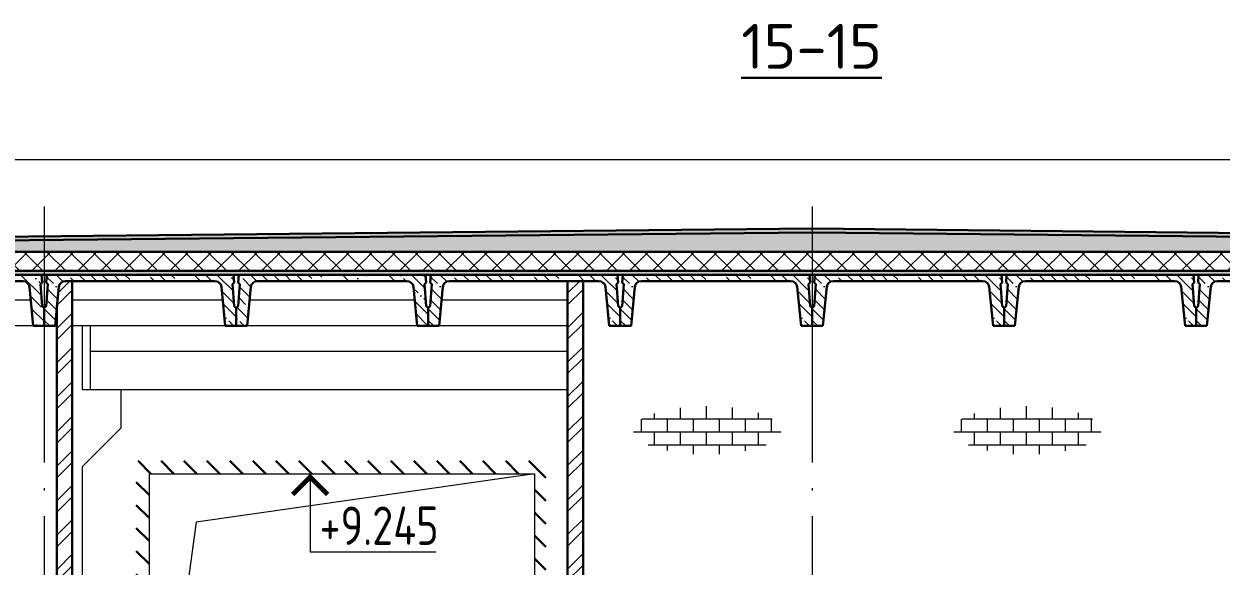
# Model space of a CAD drawing. Extents: x -965262 to 1142518, y -357520 to 71675.
# Drawn here: x 908252 to 917605, y -203038 to -198801 of the extents above; entities that cross this region are included whole.
import ezdxf

# ---------------------------------------------------------------- set-up
doc = ezdxf.new("R2010")
doc.units = 0
doc.header["$LTSCALE"] = 10
doc.linetypes.add('DOTE', pattern=[2.42, 2, -0.2, 0.02, -0.2])
doc.layers.get('0').update_dxf_attribs({"linetype": 'CONTINUOUS', "lineweight": 30})
doc.layers.add('DOTE', color=7, linetype='DOTE', lineweight=9)
doc.styles.add('GOST 2.304', font='isocpeur.ttf', dxfattribs={"width": 0.75, "height": 250})

# ---------------------------------------------------------------- blocks, each defined once
blk = doc.blocks.new('y')
at = {"lineweight": 15}
h = blk.add_hatch(dxfattribs=at)
h.set_pattern_fill('ANSI35', color=256, scale=20, angle=90, style=0)
h.set_pattern_definition([(135, (-71939.62, 175751.51), (-89.80256, -89.80256), []), (135, (-71939.62, 175841.31), (-89.80256, -89.80256), [158.75, -31.75, 0, -31.75])])
edge = h.paths.add_edge_path()
edge.add_ellipse((16945.9, 173767.8), major_axis=(35.4, 35.4), ratio=1, start_angle=45, end_angle=129.28941)
edge.add_line((16896.2, 173772.8), (16865.7, 173467.8))
edge.add_line((16865.7, 173467.8), (16780.7, 173467.8))
edge.add_line((16780.7, 173467.8), (16780.7, 173607.8))
edge.add_line((16780.7, 173607.8), (16795.8, 173622.8))
edge.add_line((16795.8, 173622.8), (16808.9, 173792.8))
edge.add_line((16808.9, 173792.8), (16796.1, 173807.8))
edge.add_line((16796.1, 173807.8), (16800.7, 173867.8))
edge.add_line((16800.7, 173867.8), (18260.7, 173867.8))
edge.add_line((18260.7, 173867.8), (18265.3, 173807.8))
edge.add_line((18265.3, 173807.8), (18252.4, 173792.8))
edge.add_line((18252.4, 173792.8), (18265.5, 173622.8))
edge.add_line((18265.5, 173622.8), (18280.7, 173607.8))
edge.add_line((18280.7, 173607.8), (18280.7, 173467.8))
edge.add_line((18280.7, 173467.8), (18195.7, 173467.8))
edge.add_line((18195.7, 173467.8), (18165.2, 173772.8))
edge.add_ellipse((18115.4, 173767.8), major_axis=(-35.4, 35.4), ratio=1, start_angle=230.71059, end_angle=315)
edge.add_line((18115.4, 173817.8), (16945.9, 173817.8))
h.paths.add_polyline_path([(17610.7, 173817.8), (17450.7, 173817.8), (17450.7, 173867.8), (17610.7, 173867.8)], flags=17)
h.paths.add_polyline_path([(17960.7, 173817.8), (17800.7, 173817.8), (17800.7, 173867.8), (17960.7, 173867.8)], flags=17)
for p, q in [((16808.9, 173792.8), (16795.8, 173622.8)), ((16800.7, 173867.8), (16796.1, 173807.8)), ((16808.9, 173792.8), (16796.1, 173807.8)), ((18260.7, 173867.8), (16800.7, 173867.8)), ((18115.4, 173817.8), (16945.9, 173817.8)), ((18252.4, 173792.8), (18265.3, 173807.8)), ((18252.4, 173792.8), (18265.5, 173622.8)), ((18260.7, 173867.8), (18265.3, 173807.8)), ((16896.2, 173772.8), (16865.7, 173467.8)), ((18165.2, 173772.8), (18195.7, 173467.8)), ((16780.7, 173607.8), (16795.8, 173622.8)), ((16780.7, 173607.8), (16780.7, 173467.8)), ((18280.7, 173607.8), (18265.5, 173622.8)), ((18280.7, 173607.8), (18280.7, 173467.8)), ((18280.7, 173607.8), (18280.7, 173467.8)), ((16780.7, 173467.8), (16865.7, 173467.8)), ((18280.7, 173467.8), (18195.7, 173467.8))]:
    blk.add_line(p, q)
for p, q in [((18175.7, 173667.8), (16885.7, 173667.8)), ((18195.7, 173467.8), (16865.7, 173467.8))]:
    blk.add_line(p, q, dxfattribs=at)
for centre, start, end in [((16945.9, 173767.8), 90, 174.28941), ((18115.4, 173767.8), 5.71059, 90)]:
    blk.add_arc(centre, 50, start, end)

msp = doc.modelspace()

# ---------------------------------------------------------------- hatches: boundary and pattern name
at = {"lineweight": 15}
h = msp.add_hatch(dxfattribs=at)
h.set_pattern_fill('ANSI35', scale=20)
h.set_pattern_definition([(45, (888723.55, -374628.64), (-89.80256, 89.80256), []), (45, (888813.36, -374628.64), (-89.80256, 89.80256), [158.75, -31.75, 0, -31.75])])
h.paths.add_polyline_path([(908410.2, -200460.9), (902410.2, -200520.9), (902410.2, -200550.9), (908410.2, -200490.9)])
h.paths.add_polyline_path([(914410.2, -200430.9), (914410.2, -200400.9), (908410.2, -200460.9), (908410.2, -200490.9)])
h.paths.add_polyline_path([(914410.2, -200400.9), (914410.2, -200430.9), (920410.2, -200490.9), (920410.2, -200460.9)])
h.paths.add_polyline_path([(920410.2, -200460.9), (920410.2, -200490.9), (926410.2, -200550.9), (926410.2, -200520.9)])
h = msp.add_hatch(dxfattribs=at)
h.set_pattern_fill('GRAVEL', scale=5)
h.set_pattern_definition([(228.0127875, (888814.994, -374501.642), (-1016.0000001, -1142.99999993), [17.08607, -1691.52418]), (184.969741, (888803.564, -374514.3424), (1523.9999994, 127.00000723), [29.32024, -2902.702445]), (132.510447, (888774.354, -374516.8824), (1270.00000054, -1396.9999995), [20.67408, -2046.73614]), (267.273689, (888724.824, -374548.6324), (127.00000027, 2539.99999999), [26.70023, -2643.32187]), (292.833654, (888723.554, -374575.3024), (-635.00000005, 1523.99999998), [26.181685, -2591.99039]), (357.273689, (888733.714, -374599.4324), (-2539.99999999, 127.00000027), [26.70023, -2643.32187]), (37.6942405, (888760.384, -374600.7024), (-1650.99999993, -1270.0000001), [35.30968, -3495.65577]), (72.2553284, (888788.324, -374579.1124), (889.00000024, 2793.99999992), [33.33598, -3300.26283]), (121.4295656, (888798.484, -374547.3624), (-1016.00000014, 1650.99999991), [26.79065, -2652.277285]), (175.236358, (888784.514, -374524.502), (1397, -127.0000002), [30.58566, -1498.69685]), (222.3974378, (888754.034, -374521.9624), (-1523.99999995, -1397.00000005), [39.5539, -3915.83863]), (138.814075, (888850.554, -374549.902), (-888.99999995, 762.0000001), [13.50023, -1336.52829]), (171.4692344, (888840.394, -374541.0124), (1651.00000004, -253.99999971), [25.6841, -2542.73195]), (225, (888814.99, -374537.2), (-2e-14, -127), [17.96047, -161.644655]), (203.19859, (888806.104, -374521.962), (635, 254), [9.67207, -957.53112]), (291.80141, (888797.214, -374525.772), (-127, 381), [13.67828, -670.23765]), (30.963757, (888802.294, -374538.472), (381, 254), [22.21598, -718.31491]), (161.56505, (888821.344, -374527.042), (254, -127), [16.06436, -385.54491]), (16.3895403, (888723.554, -374525.7724), (1270, 381), [22.5044, -2227.94133]), (70.346176, (888745.144, -374519.422), (-508.00000005, -1397), [18.87995, -1869.11078]), (293.19859, (888821.344, -374501.642), (-254, 635), [19.344005, -947.85918]), (343.6104597, (888828.964, -374519.4224), (-1270.00000003, 380.9999999), [22.5044, -2227.94133]), (339.443955, (888723.554, -374604.512), (-635, 254), [21.70176, -1063.38672]), (294.7751406, (888743.874, -374612.132), (-635.00000076, 1396.99999966), [18.18361, -1800.17967]), (66.80141, (888822.614, -374628.642), (254, 635), [19.344005, -947.85918]), (17.3540246, (888830.234, -374610.8624), (-1650.99999997, -508.0000001), [21.28914, -2107.6188]), (69.443955, (888760.384, -374628.642), (-254, -635), [10.85088, -1074.2376]), (101.309932, (888814.994, -374628.642), (-127, 508), [6.47573, -641.09975]), (165.963757, (888813.724, -374622.292), (381, -127), [26.181685, -497.45273]), (186.009006, (888788.324, -374615.9424), (1270, 127.00000007), [24.26335, -2402.06824]), (303.690068, (888802.294, -374549.902), (-127, 254), [18.31619, -439.58882]), (353.1572266, (888812.454, -374565.1424), (2159.00000001, -253.99999989), [31.97784, -3165.80045]), (60.945396, (888844.204, -374568.952), (-508, -889), [13.07541, -1294.46962]), (90, (888850.55, -374557.52), (-127, 127), [7.62, -119.38]), (120.256437, (888785.784, -374612.132), (507.99999994, -889.00000004), [17.64335, -1746.69704]), (48.0127875, (888776.894, -374596.892), (1016.0000001, 1142.99999993), [34.17214, -1674.43811]), (0, (888799.75, -374571.49), (127, 127), [33.02, -93.98]), (325.3048465, (888832.774, -374571.4924), (1270.00000048, -888.9999993), [20.08048, -1987.96584]), (254.054604, (888849.284, -374582.922), (-127, -508), [18.49145, -906.0825]), (207.6459754, (888844.204, -374600.7024), (-2413.00000009, -1269.99999983), [30.107255, -2980.62322]), (175.4260787, (888817.534, -374614.6724), (-1651, 127), [31.85147, -3153.29232])])
h.paths.add_polyline_path([(902410.2, -200580.9), (902410.2, -200550.9), (914410.2, -200430.9), (926410.2, -200550.9), (926410.2, -200580.9)])
h = msp.add_hatch(dxfattribs=at)
h.set_pattern_fill('ANSI37', scale=40)
h.set_pattern_definition([(45, (511878.28, -222329.96), (-89.80256, 89.80256), []), (135, (511878.28, -222329.96), (-89.80256, -89.80256), [])])
h.paths.add_polyline_path([(926410.2, -200580.9), (902410.2, -200580.9), (902410.2, -200730.9), (926410.2, -200730.9)])
h = msp.add_hatch(dxfattribs=at)
h.set_pattern_fill('ANSI35', scale=20, angle=90)
h.set_pattern_definition([(135, (908694.72, -200741.55), (-89.8026, -89.8026), []), (135, (908694.72, -200651.75), (-89.8026, -89.8026), [158.75, -31.75, 0, -31.75])])
h.paths.add_polyline_path([(914410.2, -200730.9), (908410.2, -200730.9), (908410.2, -200760.9), (914410.2, -200760.9)])
h.paths.add_polyline_path([(920410.2, -200730.9), (914410.2, -200730.9), (914410.2, -200760.9), (920410.2, -200760.9)])
h.paths.add_polyline_path([(926410.2, -200730.9), (920410.2, -200730.9), (920410.2, -200760.9), (926410.2, -200760.9)])
h.paths.add_polyline_path([(908410.2, -200730.9), (902410.2, -200730.9), (902410.2, -200760.9), (908410.2, -200760.9)])
h = msp.add_hatch(dxfattribs=at)
h.set_pattern_fill('ANSI35', color=256, scale=20, angle=90, style=0)
h.set_pattern_definition([(135, (819689.89, -198877.13), (-89.80256, -89.80256), []), (135, (819689.89, -198787.33), (-89.80256, -89.80256), [158.75, -31.75, 0, -31.75])])
edge = h.paths.add_edge_path()
edge.add_ellipse((908575.4, -200860.9), major_axis=(35.4, 35.4), ratio=1, start_angle=45, end_angle=129.28941)
edge.add_line((908525.7, -200855.9), (908495.2, -201160.9))
edge.add_line((908495.2, -201160.9), (908410.2, -201160.9))
edge.add_line((908410.2, -201160.9), (908410.2, -201020.9))
edge.add_line((908410.2, -201020.9), (908425.3, -201005.9))
edge.add_line((908425.3, -201005.9), (908438.4, -200835.9))
edge.add_line((908438.4, -200835.9), (908425.6, -200820.9))
edge.add_line((908425.6, -200820.9), (908430.2, -200760.9))
edge.add_line((908430.2, -200760.9), (909890.2, -200760.9))
edge.add_line((909890.2, -200760.9), (909894.8, -200820.9))
edge.add_line((909894.8, -200820.9), (909881.9, -200835.9))
edge.add_line((909881.9, -200835.9), (909895, -201005.9))
edge.add_line((909895, -201005.9), (909910.2, -201020.9))
edge.add_line((909910.2, -201020.9), (909910.2, -201160.9))
edge.add_line((909910.2, -201160.9), (909825.2, -201160.9))
edge.add_line((909825.2, -201160.9), (909794.7, -200855.9))
edge.add_ellipse((909744.9, -200860.9), major_axis=(-35.4, 35.4), ratio=1, start_angle=230.71059, end_angle=315)
edge.add_line((909744.9, -200810.9), (908575.4, -200810.9))
h.paths.add_polyline_path([(909240.2, -200810.9), (909080.2, -200810.9), (909080.2, -200760.9), (909240.2, -200760.9)], flags=17)
h.paths.add_polyline_path([(909590.2, -200810.9), (909430.2, -200810.9), (909430.2, -200760.9), (909590.2, -200760.9)], flags=17)
h = msp.add_hatch(dxfattribs=at)
h.set_pattern_fill('ANSI32', color=1, scale=20)
h.set_pattern_definition([(45, (908558.1, -205442.77), (-134.704, 134.704), []), (45, (908647.9, -205442.77), (-134.704, 134.704), [])])
h.paths.add_polyline_path([(908630.2, -205345.9), (908510.2, -205345.9), (908510.2, -205560.9), (908630.2, -205560.9)])
h.paths.add_polyline_path([(908630.2, -200810.9), (908575.4, -200810.9, 0.385314), (908525.7, -200855.9), (908510.2, -201010.9), (908510.2, -205345.9), (908630.2, -205345.9)])
h = msp.add_hatch(dxfattribs=at)
h.set_pattern_fill('ANSI35', color=256, scale=20, angle=90, style=0)
h.set_pattern_definition([(135, (822689.89, -198877.13), (-89.80256, -89.80256), []), (135, (822689.89, -198787.33), (-89.80256, -89.80256), [158.75, -31.75, 0, -31.75])])
edge = h.paths.add_edge_path()
edge.add_ellipse((911575.4, -200860.9), major_axis=(35.4, 35.4), ratio=1, start_angle=45, end_angle=129.28941)
edge.add_line((911525.7, -200855.9), (911495.2, -201160.9))
edge.add_line((911495.2, -201160.9), (911410.2, -201160.9))
edge.add_line((911410.2, -201160.9), (911410.2, -201020.9))
edge.add_line((911410.2, -201020.9), (911425.3, -201005.9))
edge.add_line((911425.3, -201005.9), (911438.4, -200835.9))
edge.add_line((911438.4, -200835.9), (911425.6, -200820.9))
edge.add_line((911425.6, -200820.9), (911430.2, -200760.9))
edge.add_line((911430.2, -200760.9), (912890.2, -200760.9))
edge.add_line((912890.2, -200760.9), (912894.8, -200820.9))
edge.add_line((912894.8, -200820.9), (912881.9, -200835.9))
edge.add_line((912881.9, -200835.9), (912895, -201005.9))
edge.add_line((912895, -201005.9), (912910.2, -201020.9))
edge.add_line((912910.2, -201020.9), (912910.2, -201160.9))
edge.add_line((912910.2, -201160.9), (912825.2, -201160.9))
edge.add_line((912825.2, -201160.9), (912794.7, -200855.9))
edge.add_ellipse((912744.9, -200860.9), major_axis=(-35.4, 35.4), ratio=1, start_angle=230.71059, end_angle=315)
edge.add_line((912744.9, -200810.9), (911575.4, -200810.9))
h.paths.add_polyline_path([(912240.2, -200810.9), (912080.2, -200810.9), (912080.2, -200760.9), (912240.2, -200760.9)], flags=17)
h.paths.add_polyline_path([(912590.2, -200810.9), (912430.2, -200810.9), (912430.2, -200760.9), (912590.2, -200760.9)], flags=17)
h = msp.add_hatch(dxfattribs=at)
h.set_pattern_fill('ANSI32', color=1, scale=20)
h.set_pattern_definition([(45, (912558.25, -205427.24), (-134.704, 134.704), []), (45, (912648.06, -205427.24), (-134.704, 134.704), [])])
h.paths.add_polyline_path([(912620.2, -205345.9), (912500.2, -205345.9), (912500.2, -205560.9), (912620.2, -205560.9)])
h.paths.add_polyline_path([(912500.2, -205345.9), (912620.2, -205345.9), (912620.2, -200810.9), (912500.2, -200810.9)])
h = msp.add_hatch(dxfattribs=at)
h.set_pattern_fill('ANSI35', color=256, scale=20, angle=90, style=0)
h.set_pattern_definition([(135, (824189.89, -198877.13), (-89.80256, -89.80256), []), (135, (824189.89, -198787.33), (-89.80256, -89.80256), [158.75, -31.75, 0, -31.75])])
edge = h.paths.add_edge_path()
edge.add_ellipse((913075.4, -200860.9), major_axis=(35.4, 35.4), ratio=1, start_angle=45, end_angle=129.28941)
edge.add_line((913025.7, -200855.9), (912995.2, -201160.9))
edge.add_line((912995.2, -201160.9), (912910.2, -201160.9))
edge.add_line((912910.2, -201160.9), (912910.2, -201020.9))
edge.add_line((912910.2, -201020.9), (912925.3, -201005.9))
edge.add_line((912925.3, -201005.9), (912938.4, -200835.9))
edge.add_line((912938.4, -200835.9), (912925.6, -200820.9))
edge.add_line((912925.6, -200820.9), (912930.2, -200760.9))
edge.add_line((912930.2, -200760.9), (914390.2, -200760.9))
edge.add_line((914390.2, -200760.9), (914394.8, -200820.9))
edge.add_line((914394.8, -200820.9), (914381.9, -200835.9))
edge.add_line((914381.9, -200835.9), (914395, -201005.9))
edge.add_line((914395, -201005.9), (914410.2, -201020.9))
edge.add_line((914410.2, -201020.9), (914410.2, -201160.9))
edge.add_line((914410.2, -201160.9), (914325.2, -201160.9))
edge.add_line((914325.2, -201160.9), (914294.7, -200855.9))
edge.add_ellipse((914244.9, -200860.9), major_axis=(-35.4, 35.4), ratio=1, start_angle=230.71059, end_angle=315)
edge.add_line((914244.9, -200810.9), (913075.4, -200810.9))
h.paths.add_polyline_path([(913740.2, -200810.9), (913580.2, -200810.9), (913580.2, -200760.9), (913740.2, -200760.9)], flags=17)
h.paths.add_polyline_path([(914090.2, -200810.9), (913930.2, -200810.9), (913930.2, -200760.9), (914090.2, -200760.9)], flags=17)
h = msp.add_hatch(dxfattribs=at)
h.set_pattern_fill('ANSI35', color=256, scale=20, angle=90, style=0)
h.set_pattern_definition([(135, (825689.89, -198877.13), (-89.80256, -89.80256), []), (135, (825689.89, -198787.33), (-89.80256, -89.80256), [158.75, -31.75, 0, -31.75])])
edge = h.paths.add_edge_path()
edge.add_ellipse((914575.4, -200860.9), major_axis=(35.4, 35.4), ratio=1, start_angle=45, end_angle=129.28941)
edge.add_line((914525.7, -200855.9), (914495.2, -201160.9))
edge.add_line((914495.2, -201160.9), (914410.2, -201160.9))
edge.add_line((914410.2, -201160.9), (914410.2, -201020.9))
edge.add_line((914410.2, -201020.9), (914425.3, -201005.9))
edge.add_line((914425.3, -201005.9), (914438.4, -200835.9))
edge.add_line((914438.4, -200835.9), (914425.6, -200820.9))
edge.add_line((914425.6, -200820.9), (914430.2, -200760.9))
edge.add_line((914430.2, -200760.9), (915890.2, -200760.9))
edge.add_line((915890.2, -200760.9), (915894.8, -200820.9))
edge.add_line((915894.8, -200820.9), (915881.9, -200835.9))
edge.add_line((915881.9, -200835.9), (915895, -201005.9))
edge.add_line((915895, -201005.9), (915910.2, -201020.9))
edge.add_line((915910.2, -201020.9), (915910.2, -201160.9))
edge.add_line((915910.2, -201160.9), (915825.2, -201160.9))
edge.add_line((915825.2, -201160.9), (915794.7, -200855.9))
edge.add_ellipse((915744.9, -200860.9), major_axis=(-35.4, 35.4), ratio=1, start_angle=230.71059, end_angle=315)
edge.add_line((915744.9, -200810.9), (914575.4, -200810.9))
h.paths.add_polyline_path([(915240.2, -200810.9), (915080.2, -200810.9), (915080.2, -200760.9), (915240.2, -200760.9)], flags=17)
h.paths.add_polyline_path([(915590.2, -200810.9), (915430.2, -200810.9), (915430.2, -200760.9), (915590.2, -200760.9)], flags=17)
h = msp.add_hatch(dxfattribs=at)
h.set_pattern_fill('ANSI35', color=256, scale=20, angle=90, style=0)
h.set_pattern_definition([(135, (827189.89, -198877.13), (-89.80256, -89.80256), []), (135, (827189.89, -198787.33), (-89.80256, -89.80256), [158.75, -31.75, 0, -31.75])])
edge = h.paths.add_edge_path()
edge.add_ellipse((916075.4, -200860.9), major_axis=(35.4, 35.4), ratio=1, start_angle=45, end_angle=129.28941)
edge.add_line((916025.7, -200855.9), (915995.2, -201160.9))
edge.add_line((915995.2, -201160.9), (915910.2, -201160.9))
edge.add_line((915910.2, -201160.9), (915910.2, -201020.9))
edge.add_line((915910.2, -201020.9), (915925.3, -201005.9))
edge.add_line((915925.3, -201005.9), (915938.4, -200835.9))
edge.add_line((915938.4, -200835.9), (915925.6, -200820.9))
edge.add_line((915925.6, -200820.9), (915930.2, -200760.9))
edge.add_line((915930.2, -200760.9), (917390.2, -200760.9))
edge.add_line((917390.2, -200760.9), (917394.8, -200820.9))
edge.add_line((917394.8, -200820.9), (917381.9, -200835.9))
edge.add_line((917381.9, -200835.9), (917395, -201005.9))
edge.add_line((917395, -201005.9), (917410.2, -201020.9))
edge.add_line((917410.2, -201020.9), (917410.2, -201160.9))
edge.add_line((917410.2, -201160.9), (917325.2, -201160.9))
edge.add_line((917325.2, -201160.9), (917294.7, -200855.9))
edge.add_ellipse((917244.9, -200860.9), major_axis=(-35.4, 35.4), ratio=1, start_angle=230.71059, end_angle=315)
edge.add_line((917244.9, -200810.9), (916075.4, -200810.9))
h.paths.add_polyline_path([(916740.2, -200810.9), (916580.2, -200810.9), (916580.2, -200760.9), (916740.2, -200760.9)], flags=17)
h.paths.add_polyline_path([(917090.2, -200810.9), (916930.2, -200810.9), (916930.2, -200760.9), (917090.2, -200760.9)], flags=17)
h = msp.add_hatch(dxfattribs=at)
h.set_pattern_fill('ANSI35', color=256, scale=20, angle=90, style=0)
h.set_pattern_definition([(135, (828689.89, -198877.13), (-89.80256, -89.80256), []), (135, (828689.89, -198787.33), (-89.80256, -89.80256), [158.75, -31.75, 0, -31.75])])
edge = h.paths.add_edge_path()
edge.add_ellipse((917575.4, -200860.9), major_axis=(35.4, 35.4), ratio=1, start_angle=45, end_angle=129.28941)
edge.add_line((917525.7, -200855.9), (917495.2, -201160.9))
edge.add_line((917495.2, -201160.9), (917410.2, -201160.9))
edge.add_line((917410.2, -201160.9), (917410.2, -201020.9))
edge.add_line((917410.2, -201020.9), (917425.3, -201005.9))
edge.add_line((917425.3, -201005.9), (917438.4, -200835.9))
edge.add_line((917438.4, -200835.9), (917425.6, -200820.9))
edge.add_line((917425.6, -200820.9), (917430.2, -200760.9))
edge.add_line((917430.2, -200760.9), (918890.2, -200760.9))
edge.add_line((918890.2, -200760.9), (918894.8, -200820.9))
edge.add_line((918894.8, -200820.9), (918881.9, -200835.9))
edge.add_line((918881.9, -200835.9), (918895, -201005.9))
edge.add_line((918895, -201005.9), (918910.2, -201020.9))
edge.add_line((918910.2, -201020.9), (918910.2, -201160.9))
edge.add_line((918910.2, -201160.9), (918825.2, -201160.9))
edge.add_line((918825.2, -201160.9), (918794.7, -200855.9))
edge.add_ellipse((918744.9, -200860.9), major_axis=(-35.4, 35.4), ratio=1, start_angle=230.71059, end_angle=315)
edge.add_line((918744.9, -200810.9), (917575.4, -200810.9))
h.paths.add_polyline_path([(918240.2, -200810.9), (918080.2, -200810.9), (918080.2, -200760.9), (918240.2, -200760.9)], flags=17)
h.paths.add_polyline_path([(918590.2, -200810.9), (918430.2, -200810.9), (918430.2, -200760.9), (918590.2, -200760.9)], flags=17)
h = msp.add_hatch(dxfattribs=at)
h.set_pattern_fill('AR-B816', color=1, scale=0.5)
h.set_pattern_definition([(0, (908605.83, -376334.47), (0, 101.6), []), (90, (908605.83, -376334.47), (-101.6, 101.6), [101.6, -101.6])])
edge = h.paths.add_edge_path()
edge.add_ellipse((913590.7, -201976.5), major_axis=(576.4, 0), ratio=0.328422, start_angle=0, end_angle=360)
h = msp.add_hatch(dxfattribs=at)
h.set_pattern_fill('AR-B816', color=1, scale=0.5)
h.set_pattern_definition([(0, (911106.93, -376334.47), (0, 101.6), []), (90, (911106.93, -376334.47), (-101.6, 101.6), [101.6, -101.6])])
edge = h.paths.add_edge_path()
edge.add_ellipse((916091.8, -201976.5), major_axis=(576.4, 0), ratio=0.328422, start_angle=0, end_angle=360)
h = msp.add_hatch()
h.set_pattern_fill('ANSI31', color=3, scale=40, angle=90)
h.set_pattern_definition([(135, (869223.58, -360221.01), (-89.80256, -89.80256), [])])
h.paths.add_polyline_path([(909130.2, -202215.9), (912330.2, -202215.9), (912330.2, -205345.9), (909130.2, -205345.9)])
h.paths.add_polyline_path([(909230.2, -202315.9), (909230.5, -205345.9), (912240.2, -205345.9), (912240.2, -202315.9)])

# ---------------------------------------------------------------- linework, layer by layer
for p, q in [((902410.2, -199860.9, 9801.8), (926410.2, -199860.9, 9801.8)), ((909805.2, -200960.9, 9801.8), (908630.2, -200960.9, 9801.8)), ((912500.2, -200960.9, 9801.8), (911515.2, -200960.9, 9801.8)), ((908510.2, -201160.9, 9801.8), (908495.2, -201160.9, 9801.8)), ((909825.2, -201160.9, 9801.8), (908630.2, -201160.9, 9801.8)), ((912500.2, -201160.9, 9801.8), (911495.2, -201160.9, 9801.8)), ((909230.2, -202315.9, 9801.8), (909230.2, -205345.9, 9801.8)), ((909230.2, -202315.9, 9801.8), (912240.2, -202315.9, 9801.8)), ((912240.2, -202315.9, 9801.8), (909597.5, -202694.2, 9801.8)), ((912240.2, -202315.9, 9801.8), (912240.2, -205345.9, 9801.8)), ((909597.5, -202694.2, 9801.8), (909230.2, -205345.9, 9801.8))]:
    msp.add_line(p, q, dxfattribs=at)
at = {"color": 7}
for p, q in [((902410.2, -200520.9, 9801.8), (914410.2, -200400.9, 9801.8)), ((902410.2, -200550.9, 9801.8), (914410.2, -200430.9, 9801.8)), ((926410.2, -200520.9, 9801.8), (914410.2, -200400.9, 9801.8)), ((926410.2, -200550.9, 9801.8), (914410.2, -200430.9, 9801.8)), ((902410.2, -200580.9, 9801.8), (926410.2, -200580.9, 9801.8)), ((902410.2, -200730.9, 9801.8), (926410.2, -200730.9, 9801.8)), ((902410.2, -200760.9, 9801.8), (926410.2, -200760.9, 9801.8))]:
    msp.add_line(p, q, dxfattribs=at)
for p, q in [((908430.2, -200760.9, 9801.8), (908425.6, -200820.9, 9801.8)), ((909890.2, -200760.9, 9801.8), (908430.2, -200760.9, 9801.8)), ((909744.9, -200810.9, 9801.8), (908575.4, -200810.9, 9801.8)), ((909890.2, -200760.9, 9801.8), (909894.8, -200820.9, 9801.8)), ((911430.2, -200760.9, 9801.8), (911425.6, -200820.9, 9801.8)), ((912890.2, -200760.9, 9801.8), (911430.2, -200760.9, 9801.8)), ((912744.9, -200810.9, 9801.8), (911575.4, -200810.9, 9801.8)), ((912890.2, -200760.9, 9801.8), (912894.8, -200820.9, 9801.8)), ((912930.2, -200760.9, 9801.8), (912925.6, -200820.9, 9801.8)), ((914390.2, -200760.9, 9801.8), (912930.2, -200760.9, 9801.8)), ((914244.9, -200810.9, 9801.8), (913075.4, -200810.9, 9801.8)), ((914390.2, -200760.9, 9801.8), (914394.8, -200820.9, 9801.8)), ((914430.2, -200760.9, 9801.8), (914425.6, -200820.9, 9801.8)), ((915890.2, -200760.9, 9801.8), (914430.2, -200760.9, 9801.8)), ((915744.9, -200810.9, 9801.8), (914575.4, -200810.9, 9801.8)), ((915890.2, -200760.9, 9801.8), (915894.8, -200820.9, 9801.8)), ((915930.2, -200760.9, 9801.8), (915925.6, -200820.9, 9801.8)), ((917390.2, -200760.9, 9801.8), (915930.2, -200760.9, 9801.8)), ((917244.9, -200810.9, 9801.8), (916075.4, -200810.9, 9801.8)), ((917390.2, -200760.9, 9801.8), (917394.8, -200820.9, 9801.8)), ((917430.2, -200760.9, 9801.8), (917425.6, -200820.9, 9801.8)), ((918890.2, -200760.9, 9801.8), (917430.2, -200760.9, 9801.8)), ((918744.9, -200810.9, 9801.8), (917575.4, -200810.9, 9801.8)), ((908438.4, -200835.9, 9801.8), (908425.3, -201005.9, 9801.8)), ((908438.4, -200835.9, 9801.8), (908425.6, -200820.9, 9801.8)), ((908525.7, -200855.9, 9801.8), (908495.2, -201160.9, 9801.8)), ((909794.7, -200855.9, 9801.8), (909825.2, -201160.9, 9801.8)), ((909881.9, -200835.9, 9801.8), (909894.8, -200820.9, 9801.8)), ((909881.9, -200835.9, 9801.8), (909895, -201005.9, 9801.8)), ((911438.4, -200835.9, 9801.8), (911425.3, -201005.9, 9801.8)), ((911438.4, -200835.9, 9801.8), (911425.6, -200820.9, 9801.8)), ((911525.7, -200855.9, 9801.8), (911495.2, -201160.9, 9801.8)), ((912794.7, -200855.9, 9801.8), (912825.2, -201160.9, 9801.8)), ((912881.9, -200835.9, 9801.8), (912894.8, -200820.9, 9801.8)), ((912881.9, -200835.9, 9801.8), (912895, -201005.9, 9801.8)), ((912938.4, -200835.9, 9801.8), (912925.3, -201005.9, 9801.8)), ((912938.4, -200835.9, 9801.8), (912925.6, -200820.9, 9801.8)), ((913025.7, -200855.9, 9801.8), (912995.2, -201160.9, 9801.8)), ((914294.7, -200855.9, 9801.8), (914325.2, -201160.9, 9801.8)), ((914381.9, -200835.9, 9801.8), (914394.8, -200820.9, 9801.8)), ((914381.9, -200835.9, 9801.8), (914395, -201005.9, 9801.8)), ((914438.4, -200835.9, 9801.8), (914425.3, -201005.9, 9801.8)), ((914438.4, -200835.9, 9801.8), (914425.6, -200820.9, 9801.8)), ((914525.7, -200855.9, 9801.8), (914495.2, -201160.9, 9801.8)), ((915794.7, -200855.9, 9801.8), (915825.2, -201160.9, 9801.8)), ((915881.9, -200835.9, 9801.8), (915894.8, -200820.9, 9801.8)), ((915881.9, -200835.9, 9801.8), (915895, -201005.9, 9801.8)), ((915938.4, -200835.9, 9801.8), (915925.3, -201005.9, 9801.8)), ((915938.4, -200835.9, 9801.8), (915925.6, -200820.9, 9801.8)), ((916025.7, -200855.9, 9801.8), (915995.2, -201160.9, 9801.8)), ((917294.7, -200855.9, 9801.8), (917325.2, -201160.9, 9801.8)), ((917381.9, -200835.9, 9801.8), (917394.8, -200820.9, 9801.8)), ((917381.9, -200835.9, 9801.8), (917395, -201005.9, 9801.8)), ((917438.4, -200835.9, 9801.8), (917425.3, -201005.9, 9801.8)), ((917438.4, -200835.9, 9801.8), (917425.6, -200820.9, 9801.8)), ((917525.7, -200855.9, 9801.8), (917495.2, -201160.9, 9801.8)), ((908410.2, -201020.9, 9801.8), (908425.3, -201005.9, 9801.8)), ((908410.2, -201020.9, 9801.8), (908410.2, -201160.9, 9801.8)), ((909910.2, -201020.9, 9801.8), (909895, -201005.9, 9801.8)), ((909910.2, -201020.9, 9801.8), (909910.2, -201160.9, 9801.8)), ((909910.2, -201020.9, 9801.8), (909910.2, -201160.9, 9801.8)), ((911410.2, -201020.9, 9801.8), (911425.3, -201005.9, 9801.8)), ((911410.2, -201020.9, 9801.8), (911410.2, -201160.9, 9801.8)), ((912910.2, -201020.9, 9801.8), (912895, -201005.9, 9801.8)), ((912910.2, -201020.9, 9801.8), (912925.3, -201005.9, 9801.8)), ((912910.2, -201020.9, 9801.8), (912910.2, -201160.9, 9801.8)), ((912910.2, -201020.9, 9801.8), (912910.2, -201160.9, 9801.8)), ((912910.2, -201020.9, 9801.8), (912910.2, -201160.9, 9801.8)), ((914410.2, -201020.9, 9801.8), (914395, -201005.9, 9801.8)), ((914410.2, -201020.9, 9801.8), (914425.3, -201005.9, 9801.8)), ((914410.2, -201020.9, 9801.8), (914410.2, -201160.9, 9801.8)), ((914410.2, -201020.9, 9801.8), (914410.2, -201160.9, 9801.8)), ((914410.2, -201020.9, 9801.8), (914410.2, -201160.9, 9801.8)), ((915910.2, -201020.9, 9801.8), (915895, -201005.9, 9801.8)), ((915910.2, -201020.9, 9801.8), (915925.3, -201005.9, 9801.8)), ((915910.2, -201020.9, 9801.8), (915910.2, -201160.9, 9801.8)), ((915910.2, -201020.9, 9801.8), (915910.2, -201160.9, 9801.8)), ((915910.2, -201020.9, 9801.8), (915910.2, -201160.9, 9801.8)), ((917410.2, -201020.9, 9801.8), (917395, -201005.9, 9801.8)), ((917410.2, -201020.9, 9801.8), (917425.3, -201005.9, 9801.8)), ((917410.2, -201020.9, 9801.8), (917410.2, -201160.9, 9801.8)), ((917410.2, -201020.9, 9801.8), (917410.2, -201160.9, 9801.8)), ((917410.2, -201020.9, 9801.8), (917410.2, -201160.9, 9801.8)), ((908410.2, -201160.9, 9801.8), (908495.2, -201160.9, 9801.8)), ((909910.2, -201160.9, 9801.8), (909825.2, -201160.9, 9801.8)), ((911410.2, -201160.9, 9801.8), (911495.2, -201160.9, 9801.8)), ((912910.2, -201160.9, 9801.8), (912825.2, -201160.9, 9801.8)), ((912910.2, -201160.9, 9801.8), (912995.2, -201160.9, 9801.8)), ((914410.2, -201160.9, 9801.8), (914325.2, -201160.9, 9801.8)), ((914410.2, -201160.9, 9801.8), (914495.2, -201160.9, 9801.8)), ((915910.2, -201160.9, 9801.8), (915825.2, -201160.9, 9801.8)), ((915910.2, -201160.9, 9801.8), (915995.2, -201160.9, 9801.8)), ((917410.2, -201160.9, 9801.8), (917325.2, -201160.9, 9801.8)), ((917410.2, -201160.9, 9801.8), (917495.2, -201160.9, 9801.8))]:
    msp.add_line(p, q)
at = {"color": 1}
for p, q in [((908630.2, -200810.9, 9801.8), (908575.4, -200810.9, 9801.8)), ((908630.2, -205560.9, 9801.8), (908630.2, -200810.9, 9801.8)), ((912500.2, -205560.9, 9801.8), (912500.2, -200810.9, 9801.8)), ((912500.2, -200810.9, 9801.8), (912620.2, -200810.9, 9801.8)), ((912620.2, -205560.9, 9801.8), (912620.2, -200810.9, 9801.8)), ((908525.7, -200855.9, 9801.8), (908510.2, -201010.9, 9801.8)), ((908510.2, -205560.9, 9801.8), (908510.2, -201010.9, 9801.8))]:
    msp.add_line(p, q, dxfattribs=at)
at = {"color": 7, "lineweight": 15}
for p, q in [((908510.2, -201160.9, 9801.8), (908110.2, -201160.9, 9801.8)), ((908710.2, -201160.9, 9801.8), (908630.2, -201160.9, 9801.8)), ((908710.2, -201660.9, 9801.8), (908710.2, -201160.9, 9801.8)), ((908770.2, -201160.9, 9801.8), (908770.2, -201360.9, 9801.8)), ((912500.2, -201160.9, 9801.8), (908770.2, -201160.9, 9801.8)), ((908770.2, -201360.9, 9801.8), (908770.2, -201660.9, 9801.8)), ((912500.2, -201360.9, 9801.8), (908770.2, -201360.9, 9801.8)), ((909010.2, -201660.9, 9801.8), (908710.2, -201660.9, 9801.8)), ((912500.2, -201660.9, 9801.8), (908770.2, -201660.9, 9801.8)), ((909010.2, -201660.9, 9801.8), (909010.2, -201960.9, 9801.8)), ((908710.2, -202260.9, 9801.8), (909010.2, -201960.9, 9801.8)), ((908710.2, -205345.9, 9801.8), (908710.2, -202260.9, 9801.8))]:
    msp.add_line(p, q, dxfattribs=at)
at = {"color": 1, "lineweight": 15}
msp.add_line((912620.2, -201660.9, 9801.8), (912620.2, -205345.9, 9801.8), dxfattribs=at)
at = {"lineweight": 15, "ltscale": 100}
for p, q in [((910488.3, -202315.9, 9801.8), (910488.3, -202926.1, 9801.8)), ((910488.3, -202926.1, 9801.8), (911471, -202926.1, 9801.8))]:
    msp.add_line(p, q, dxfattribs=at)
at = {"lineweight": 15, "ltscale": 100, "const_width": 36, "elevation": 10886.9}
msp.add_lwpolyline([(910351, -202478.6), (910488.3, -202341.3), (910625.6, -202478.6)], dxfattribs=at)
for centre, start, end in [((908575.4, -200860.9, 9801.8), 90, 174.28941), ((909744.9, -200860.9, 9801.8), 5.71059, 90), ((911575.4, -200860.9, 9801.8), 90, 174.28941), ((912744.9, -200860.9, 9801.8), 5.71059, 90), ((913075.4, -200860.9, 9801.8), 90, 174.28941), ((914244.9, -200860.9, 9801.8), 5.71059, 90), ((914575.4, -200860.9, 9801.8), 90, 174.28941), ((915744.9, -200860.9, 9801.8), 5.71059, 90), ((916075.4, -200860.9, 9801.8), 90, 174.28941), ((917244.9, -200860.9, 9801.8), 5.71059, 90), ((917575.4, -200860.9, 9801.8), 90, 174.28941)]:
    msp.add_arc(centre, 50, start, end)
at = {"color": 1}
msp.add_arc((908575.4, -200860.9, 9801.8), 50, 90, 174.28941, dxfattribs=at)
at = {"layer": 'DOTE', "color": 7, "ltscale": 100}
for p, q in [((908410.2, -200228.1, 9801.8), (908410.2, -208821.1, 9801.8)), ((914410.2, -200228.1, 9801.8), (914410.2, -208821.1, 9801.8))]:
    msp.add_line(p, q, dxfattribs=at)

# ---------------------------------------------------------------- block references
at = {"color": 7, "lineweight": 15}
for p in [(890129.5, -374628.6, 9801.8), (893129.5, -374628.6, 9801.8)]:
    msp.add_blockref('y', p, dxfattribs=at)

# ---------------------------------------------------------------- texts
at = {"lineweight": 15, "ltscale": 100, "style": 'GOST 2.304', "width": 0.8}
msp.add_text('+9.245', height=300, dxfattribs=at).set_placement((910562.1, -202872.1, 9801.8))
at = {"layer": 'DOTE', "linetype": 'Continuous', "lineweight": 30, "ltscale": 100, "insert": (914405.8, -198976.2, -3259.8), "char_height": 350, "width": 800, "attachment_point": 5, "style": 'GOST 2.304'}
msp.add_mtext('{\\W1;\\L\\C5;15-15}', dxfattribs=at)

doc.saveas('drawing.dxf')
